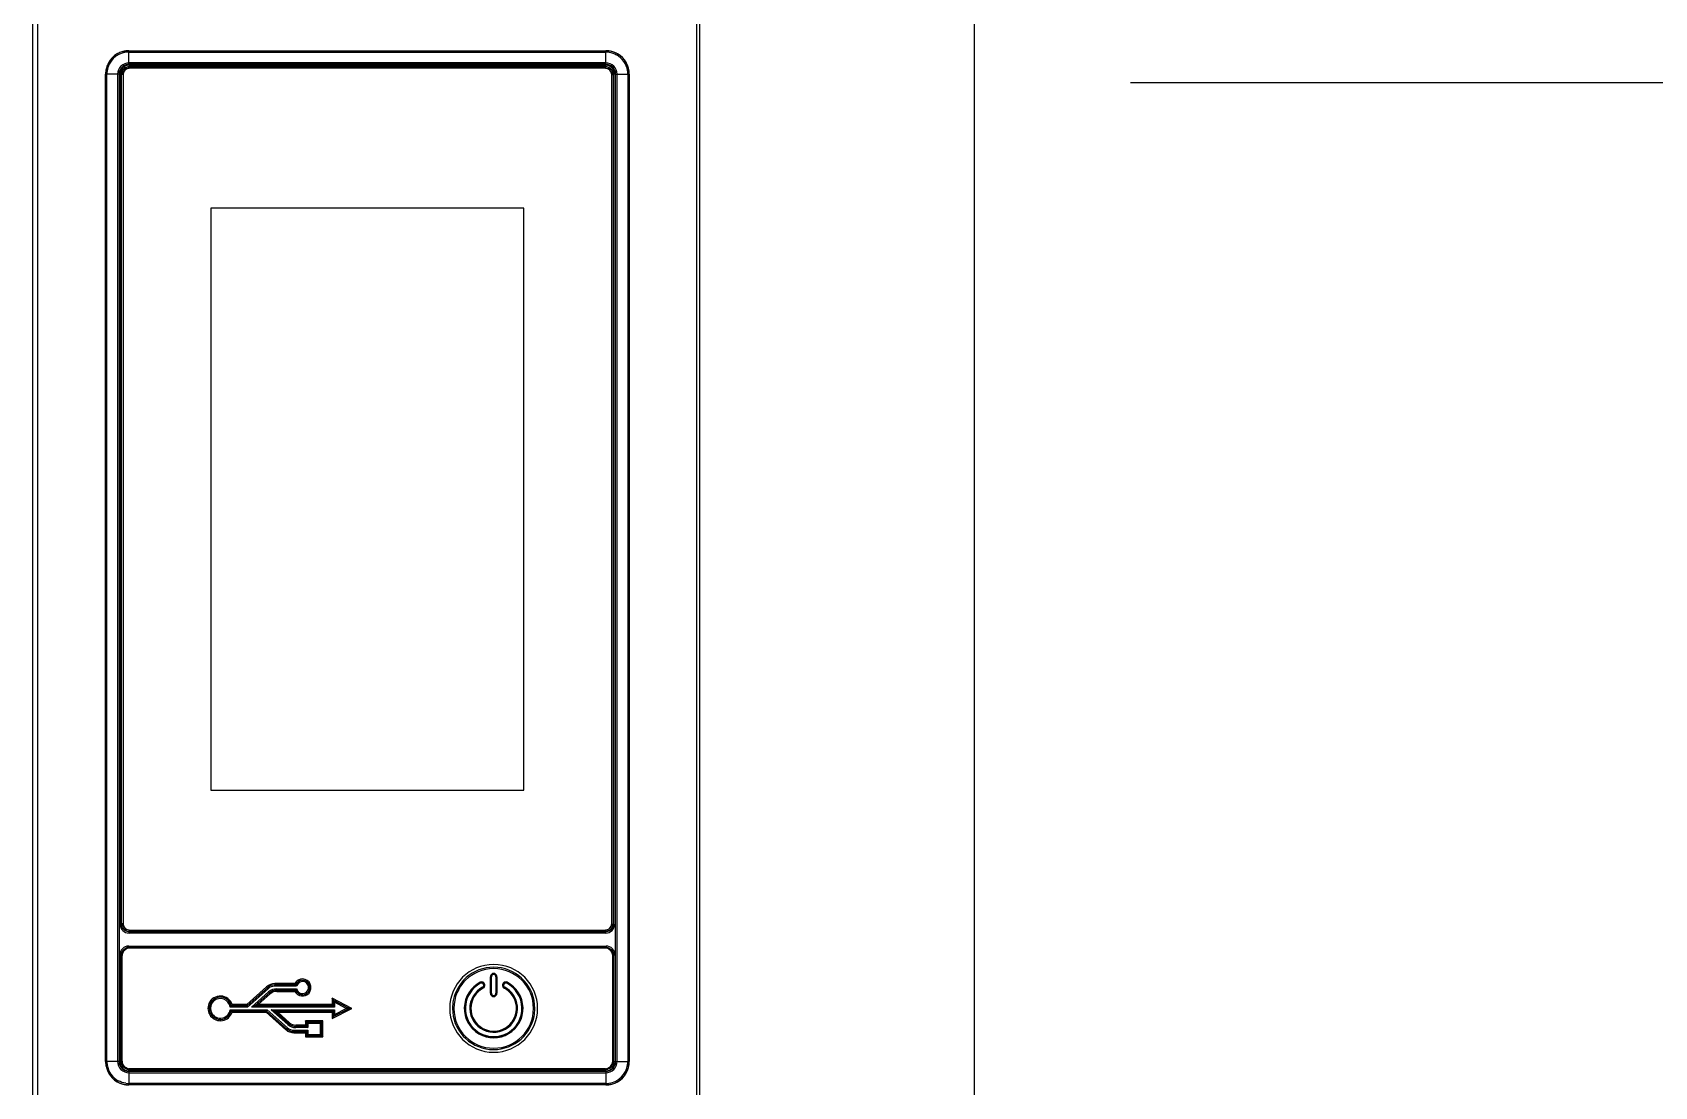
# Model space of a CAD drawing. Header units: millimetres. Extents: x -10733 to -5990, y 4258 to 7122.
# Drawn here: x -7986 to -7690.6, y 5778.5 to 5970.5 of the extents above; entities that cross this region are included whole.
import ezdxf

# ---------------------------------------------------------------- set-up
doc = ezdxf.new("R2010")
doc.units = ezdxf.units.MM
doc.header["$LTSCALE"] = 346.5
doc.layers.get('0').update_dxf_attribs({"linetype": 'CONTINUOUS'})
doc.layers.add('GEOM', color=7, linetype='CONTINUOUS')

msp = doc.modelspace()

# ---------------------------------------------------------------- linework, layer by layer
at = {"color": 7, "linetype": 'Continuous'}
for p, q in [((-7986.04, 6092.8), (-7986.04, 5617.1)), ((-7985.04, 5657.5), (-7985.04, 6088.5)), ((-7865.04, 5657.5), (-7865.04, 6034.5)), ((-7864.54, 6034.5), (-7864.54, 5655.5)), ((-7814.54, 6012.5), (-7814.54, 5733.5))]:
    msp.add_line(p, q, dxfattribs=at)
at = {"color": 9, "linetype": 'Continuous'}
for p, q in [((-7968.47, 5967.17), (-7968.47, 5967.18)), ((-7968.47, 5967.17), (-7881.62, 5967.17)), ((-7968.46, 5965.5), (-7968.46, 5966.94)), ((-7968.46, 5966.94), (-7881.63, 5966.94)), ((-7968.46, 5964.98), (-7968.46, 5965.5)), ((-7968.46, 5964.71), (-7968.46, 5964.98)), ((-7881.63, 5964.98), (-7968.46, 5964.98)), ((-7881.62, 5964.71), (-7968.46, 5964.71)), ((-7881.63, 5965.5), (-7881.63, 5966.94)), ((-7881.63, 5964.98), (-7881.63, 5965.5)), ((-7881.62, 5964.71), (-7881.63, 5964.95)), ((-7881.62, 5967.17), (-7881.61, 5967.18)), ((-7972.71, 5962.92), (-7972.72, 5962.93)), ((-7972.71, 5783.07), (-7972.71, 5962.92)), ((-7971.29, 5962.91), (-7972.49, 5962.91)), ((-7972.49, 5783.08), (-7972.49, 5962.91)), ((-7970.53, 5962.91), (-7971.29, 5962.91)), ((-7970.53, 5962.91), (-7970.53, 5783.08)), ((-7970.25, 5962.91), (-7970.5, 5962.91)), ((-7970.25, 5962.91), (-7970.25, 5783.08)), ((-7969.67, 5962.86), (-7969.8, 5962.86)), ((-7969.8, 5808.14), (-7969.8, 5962.5)), ((-7969.55, 5962.86), (-7969.67, 5962.86)), ((-7968.4, 5964.13), (-7968.4, 5964.26)), ((-7968.4, 5964.01), (-7968.4, 5964.13)), ((-7881.68, 5964.13), (-7881.68, 5964.26)), ((-7881.68, 5964.01), (-7881.68, 5964.13)), ((-7880.53, 5962.86), (-7880.41, 5962.86)), ((-7880.41, 5962.86), (-7880.28, 5962.86)), ((-7880.28, 5962.5), (-7880.28, 5808.14)), ((-7879.83, 5962.91), (-7879.56, 5962.91)), ((-7879.83, 5783.08), (-7879.83, 5962.91)), ((-7879.56, 5783.08), (-7879.56, 5962.91)), ((-7879.56, 5962.91), (-7878.79, 5962.91)), ((-7878.79, 5962.91), (-7877.6, 5962.91)), ((-7877.6, 5962.91), (-7877.6, 5783.08)), ((-7877.37, 5962.92), (-7877.36, 5962.93)), ((-7877.37, 5962.92), (-7877.37, 5783.07)), ((-7969.67, 5808.14), (-7969.8, 5808.14)), ((-7969.55, 5808.14), (-7969.67, 5808.14)), ((-7968.44, 5806.7), (-7968.4, 5806.74)), ((-7968.4, 5806.99), (-7968.4, 5806.87)), ((-7968.4, 5806.87), (-7968.4, 5806.74)), ((-7881.68, 5806.74), (-7968.4, 5806.74)), ((-7881.68, 5806.99), (-7881.68, 5806.87)), ((-7881.68, 5806.87), (-7881.68, 5806.74)), ((-7881.65, 5806.7), (-7881.68, 5806.74)), ((-7970.15, 5783.04), (-7970.15, 5802.45)), ((-7970.15, 5802.45), (-7969.9, 5802.45)), ((-7969.9, 5783.04), (-7969.9, 5802.45)), ((-7969.9, 5802.45), (-7969.81, 5802.37)), ((-7969.79, 5802.37), (-7969.81, 5802.37)), ((-7969.81, 5802.25), (-7969.81, 5802.37)), ((-7969.81, 5783.25), (-7969.81, 5802.25)), ((-7969.74, 5802.37), (-7969.79, 5802.37)), ((-7968.5, 5804.1), (-7881.59, 5804.1)), ((-7968.5, 5804.1), (-7968.5, 5803.85)), ((-7968.5, 5803.85), (-7968.41, 5803.76)), ((-7968.5, 5803.85), (-7881.59, 5803.85)), ((-7968.41, 5803.74), (-7968.41, 5803.76)), ((-7968.41, 5803.76), (-7968.24, 5803.76)), ((-7968.41, 5803.73), (-7968.41, 5803.74)), ((-7968.24, 5803.76), (-7881.84, 5803.76)), ((-7881.84, 5803.76), (-7881.67, 5803.76)), ((-7881.59, 5803.85), (-7881.67, 5803.76)), ((-7881.67, 5803.74), (-7881.67, 5803.76)), ((-7881.67, 5803.73), (-7881.67, 5803.74)), ((-7881.59, 5804.1), (-7881.59, 5803.85)), ((-7880.34, 5802.37), (-7880.29, 5802.37)), ((-7880.29, 5802.37), (-7880.27, 5802.37)), ((-7880.19, 5802.45), (-7880.27, 5802.37)), ((-7880.27, 5802.37), (-7880.27, 5802.25)), ((-7880.27, 5802.25), (-7880.27, 5783.25)), ((-7879.94, 5802.45), (-7880.19, 5802.45)), ((-7880.19, 5802.45), (-7880.19, 5783.04)), ((-7879.94, 5802.45), (-7879.94, 5783.04)), ((-7972.71, 5783.07), (-7972.72, 5783.06)), ((-7971.29, 5783.08), (-7972.49, 5783.08)), ((-7970.53, 5783.08), (-7971.29, 5783.08)), ((-7970.25, 5783.08), (-7970.53, 5783.08)), ((-7970.15, 5783.04), (-7969.9, 5783.04)), ((-7969.9, 5783.04), (-7969.81, 5783.13)), ((-7969.81, 5783.13), (-7969.81, 5783.25)), ((-7969.79, 5783.13), (-7969.81, 5783.13)), ((-7969.74, 5783.13), (-7969.79, 5783.13)), ((-7968.5, 5781.64), (-7968.41, 5781.73)), ((-7968.5, 5781.39), (-7968.5, 5781.64)), ((-7881.59, 5781.64), (-7968.5, 5781.64)), ((-7968.41, 5781.77), (-7968.41, 5781.75)), ((-7968.41, 5781.75), (-7968.41, 5781.73)), ((-7968.24, 5781.73), (-7968.41, 5781.73)), ((-7881.84, 5781.73), (-7968.24, 5781.73)), ((-7881.67, 5781.73), (-7881.84, 5781.73)), ((-7881.67, 5781.77), (-7881.67, 5781.75)), ((-7881.67, 5781.75), (-7881.67, 5781.73)), ((-7881.59, 5781.64), (-7881.67, 5781.73)), ((-7881.59, 5781.39), (-7881.59, 5781.64)), ((-7880.34, 5783.13), (-7880.29, 5783.13)), ((-7880.29, 5783.13), (-7880.27, 5783.13)), ((-7880.27, 5783.25), (-7880.27, 5783.13)), ((-7880.19, 5783.04), (-7880.27, 5783.13)), ((-7879.94, 5783.04), (-7880.19, 5783.04)), ((-7879.83, 5783.08), (-7879.59, 5783.08)), ((-7879.56, 5783.08), (-7878.79, 5783.08)), ((-7878.79, 5783.08), (-7877.6, 5783.08)), ((-7877.37, 5783.07), (-7877.36, 5783.06)), ((-7881.59, 5781.39), (-7968.5, 5781.39)), ((-7881.62, 5778.83), (-7968.47, 5778.83)), ((-7968.47, 5778.83), (-7968.47, 5778.82)), ((-7968.46, 5781.29), (-7881.62, 5781.29)), ((-7968.46, 5781.29), (-7968.46, 5781.04)), ((-7968.46, 5781.01), (-7968.46, 5780.5)), ((-7968.46, 5781.01), (-7881.63, 5781.01)), ((-7968.46, 5780.5), (-7968.46, 5779.05)), ((-7881.63, 5779.05), (-7968.46, 5779.05)), ((-7881.62, 5781.29), (-7881.63, 5781.01)), ((-7881.63, 5781.01), (-7881.63, 5780.5)), ((-7881.63, 5780.5), (-7881.63, 5779.05)), ((-7881.62, 5778.83), (-7881.61, 5778.82))]:
    msp.add_line(p, q, dxfattribs=at)
at = {"color": 2, "linetype": 'Continuous'}
msp.add_line((-7786.04, 5961.4), (-7586.04, 5961.4), dxfattribs=at)
at = {"color": 9, "linetype": 'Continuous'}
for points in [[(-7881.62, 5964.71), (-7881.63, 5964.8), (-7881.63, 5964.9), (-7881.63, 5964.98)], [(-7970.25, 5962.91), (-7970.35, 5962.91), (-7970.44, 5962.91), (-7970.53, 5962.91)], [(-7879.83, 5783.08), (-7879.73, 5783.08), (-7879.64, 5783.08), (-7879.56, 5783.08)], [(-7968.46, 5781.29), (-7968.46, 5781.19), (-7968.46, 5781.1), (-7968.46, 5781.01)]]:
    msp.add_lwpolyline(points, dxfattribs=at)
for centre, radius, start, end in [((-7968.45, 5962.92), 4.26, 153.0369, 162.8276), ((-7968.45, 5962.91), 4.03, 98.9758, 171.4052), ((-7968.46, 5962.92), 4.26, 144.2295, 153.0203), ((-7968.46, 5962.92), 4.25, 137.9545, 144.2272), ((-7968.46, 5962.91), 4.26, 131.0569, 137.9454), ((-7968.46, 5962.92), 4.25, 124.2566, 131.0508), ((-7968.46, 5962.91), 4.26, 118.4228, 124.2541), ((-7968.46, 5962.91), 4.26, 107.3361, 118.4073), ((-7968.46, 5962.91), 4.25, 102.0486, 107.3202), ((-7968.46, 5962.91), 4.26, 92.4816, 102.0374), ((-7968.45, 5962.91), 4.03, 90.0459, 98.9808), ((-7968.46, 5962.93), 4.24, 90.0409, 92.4762), ((-7881.63, 5962.91), 4.03, 81.3986, 89.9555), ((-7881.62, 5962.93), 4.24, 87.6693, 89.9597), ((-7881.62, 5962.91), 4.26, 78.0579, 87.663), ((-7881.62, 5962.92), 4.25, 72.8415, 78.0475), ((-7881.62, 5962.91), 4.26, 63.0369, 72.8276), ((-7881.62, 5962.91), 4.26, 54.2295, 63.0203), ((-7881.63, 5962.91), 4.03, 8.9758, 61.0408), ((-7881.62, 5962.92), 4.25, 47.9545, 54.2272), ((-7881.63, 5962.91), 4.26, 41.0569, 47.9454), ((-7881.62, 5962.92), 4.25, 34.2566, 41.0508), ((-7881.62, 5962.92), 4.26, 28.4228, 34.2541), ((-7881.63, 5962.92), 4.26, 17.3361, 28.4073), ((-7968.45, 5962.92), 4.26, 168.0579, 177.663), ((-7968.47, 5962.92), 4.24, 177.6693, 179.9597), ((-7968.46, 5962.92), 4.25, 162.8415, 168.0475), ((-7968.46, 5962.91), 4.03, 171.3986, 179.9555), ((-7968.39, 5962.85), 1.41, 162.4712, 179.924), ((-7881.68, 5962.85), 1.41, 72.4712, 89.924), ((-7881.63, 5962.91), 4.03, 0.0459, 8.9808), ((-7881.62, 5962.92), 4.25, 12.0486, 17.3202), ((-7881.63, 5962.92), 4.26, 2.4816, 12.0374), ((-7881.61, 5962.92), 4.24, 0.0409, 2.4762), ((-7881.69, 5808.14), 1.41, 342.4712, 359.924), ((-7968.4, 5808.15), 1.41, 252.4712, 269.924), ((-7968.5, 5802.45), 1.65, 89.9858, 180.0142), ((-7968.49, 5802.45), 1.41, 165.3672, 179.9758), ((-7968.41, 5802.35), 1.41, 90.0882, 108.9329), ((-7968.5, 5802.45), 1.41, 90.0108, 103.7349), ((-7881.68, 5802.36), 1.41, 73.6062, 89.9341), ((-7881.58, 5802.45), 1.65, 359.9858, 90.0142), ((-7881.59, 5802.44), 1.41, 75.3672, 89.9758), ((-7881.68, 5802.36), 1.41, 0.0882, 18.9329), ((-7881.59, 5802.45), 1.41, 0.0108, 13.7349), ((-7902.04, 5792.75), 8, 0, 180), ((-7902.04, 5792.75), 7.25, 0, 180), ((-7902.04, 5792.75), 8, 180, 0), ((-7902.04, 5792.75), 7.25, 180, 0), ((-7968.47, 5783.08), 4.24, 180.0409, 182.4762), ((-7968.45, 5783.08), 4.26, 182.4816, 192.0374), ((-7968.46, 5783.08), 4.25, 192.0486, 197.3202), ((-7968.45, 5783.08), 4.26, 197.3361, 208.4073), ((-7968.46, 5783.09), 4.03, 180.0459, 188.9808), ((-7968.45, 5783.09), 4.03, 188.9758, 241.0408), ((-7968.5, 5783.04), 1.65, 179.9858, 270.0142), ((-7968.49, 5783.04), 1.41, 180.0108, 193.7349), ((-7968.4, 5783.13), 1.41, 180.0882, 198.9329), ((-7968.5, 5783.05), 1.41, 255.3672, 269.9758), ((-7968.41, 5783.14), 1.41, 253.6062, 269.9341), ((-7881.68, 5783.14), 1.41, 270.0882, 288.9329), ((-7881.58, 5783.04), 1.65, 269.9858, 0.0142), ((-7881.59, 5783.05), 1.41, 270.0108, 283.7349), ((-7881.63, 5783.09), 4.03, 278.9758, 351.4052), ((-7881.59, 5783.04), 1.41, 345.3672, 359.9758), ((-7881.63, 5783.08), 4.26, 333.0369, 342.8276), ((-7881.63, 5783.09), 4.03, 351.3986, 359.9555), ((-7881.62, 5783.08), 4.25, 342.8415, 348.0475), ((-7881.63, 5783.08), 4.26, 348.0579, 357.663), ((-7881.61, 5783.08), 4.24, 357.6693, 359.9597), ((-7968.46, 5783.08), 4.26, 208.4228, 214.2541), ((-7968.46, 5783.08), 4.25, 214.2566, 221.0508), ((-7968.46, 5783.08), 4.26, 221.0569, 227.9454), ((-7968.46, 5783.08), 4.25, 227.9545, 234.2272), ((-7968.46, 5783.08), 4.26, 234.2295, 243.0203), ((-7968.46, 5783.08), 4.26, 243.0369, 252.8276), ((-7968.46, 5783.08), 4.25, 252.8415, 258.0475), ((-7968.46, 5783.08), 4.26, 258.0579, 267.663), ((-7968.45, 5783.08), 4.03, 261.3986, 269.9555), ((-7968.46, 5783.07), 4.24, 267.6693, 269.9597), ((-7881.63, 5783.08), 4.03, 270.0459, 278.9808), ((-7881.62, 5783.07), 4.24, 270.0409, 272.4762), ((-7881.62, 5783.08), 4.26, 272.4816, 282.0374), ((-7881.62, 5783.08), 4.25, 282.0486, 287.3202), ((-7881.62, 5783.08), 4.26, 287.3361, 298.4073), ((-7881.62, 5783.08), 4.26, 298.4228, 304.2541), ((-7881.62, 5783.08), 4.25, 304.2566, 311.0508), ((-7881.63, 5783.08), 4.26, 311.0569, 317.9454), ((-7881.62, 5783.08), 4.25, 317.9545, 324.2272), ((-7881.62, 5783.08), 4.26, 324.2295, 333.0203)]:
    msp.add_arc(centre, radius, start, end, dxfattribs=at)
at = {"color": 7, "linetype": 'Continuous'}
for start, end in [(0, 168.75), (0, 168.75), (168.75, 180), (168.75, 180), (180, 348.75), (348.75, 0), (348.75, 0)]:
    msp.add_arc((-7902.04, 5792.75), 7.5, start, end, dxfattribs=at)
for centre, major_axis, start_param, end_param in [((-7968.47, 5962.92), (-3.01, 3.01), -0.523121, 0.52312), ((-7968.47, 5962.92), (-3.01, 3.01), -0.784789, -0.523121), ((-7881.61, 5962.92), (3.01, 3.01), 0.52312, 0.784789), ((-7881.61, 5962.92), (3.01, 3.01), 5.760065, 6.806306), ((-7968.47, 5962.92), (-3.01, 3.01), 0.52312, 0.784789), ((-7881.61, 5962.92), (3.01, 3.01), 5.498396, 5.760065), ((-7968.47, 5783.07), (3.01, 3.01), 2.356803, 2.618472), ((-7968.47, 5783.07), (3.01, 3.01), 2.618472, 3.664713), ((-7881.61, 5783.07), (-3.01, 3.01), 2.618472, 3.664713), ((-7881.61, 5783.07), (-3.01, 3.01), 3.664713, 3.926382), ((-7968.47, 5783.07), (3.01, 3.01), 3.664713, 3.926382), ((-7881.61, 5783.07), (-3.01, 3.01), 2.356803, 2.618472)]:
    msp.add_ellipse(centre, major_axis=major_axis, ratio=0.998783, start_param=start_param, end_param=end_param, dxfattribs=at)
at = {"color": 9, "linetype": 'Continuous'}
for points, knots in [([(-7968.46, 5964.98), (-7968.98, 5964.98), (-7970.08, 5964.54), (-7970.53, 5963.44), (-7970.53, 5962.91)], [0, 0, 0, 0, 0.500075, 1, 1, 1, 1]), ([(-7968.46, 5964.71), (-7968.92, 5964.71), (-7969.87, 5964.33), (-7970.26, 5963.37), (-7970.25, 5962.91)], [0, 0, 0, 0, 0.500075, 1, 1, 1, 1]), ([(-7968.47, 5967.17), (-7968.46, 5967.16), (-7968.47, 5967.08), (-7968.46, 5967.01), (-7968.46, 5966.94)], [0, 0, 0, 0, 0.081765, 1, 1, 1, 1]), ([(-7881.62, 5967.17), (-7881.63, 5967.15), (-7881.61, 5967.07), (-7881.63, 5967), (-7881.63, 5966.94)], [0, 0, 0, 0, 0.284532, 1, 1, 1, 1]), ([(-7879.56, 5962.91), (-7879.56, 5963.44), (-7880, 5964.54), (-7881.1, 5964.98), (-7881.63, 5964.98)], [0, 0, 0, 0, 0.500075, 1, 1, 1, 1]), ([(-7879.83, 5962.91), (-7879.83, 5963.37), (-7880.21, 5964.33), (-7881.17, 5964.71), (-7881.62, 5964.71)], [0, 0, 0, 0, 0.500075, 1, 1, 1, 1]), ([(-7972.71, 5962.92), (-7972.7, 5962.91), (-7972.61, 5962.92), (-7972.54, 5962.91), (-7972.49, 5962.91)], [0, 0, 0, 0, 0.284532, 1, 1, 1, 1]), ([(-7877.37, 5962.92), (-7877.37, 5962.92), (-7877.45, 5962.92), (-7877.53, 5962.91), (-7877.6, 5962.91)], [0, 0, 0, 0, 0.081765, 1, 1, 1, 1]), ([(-7972.71, 5783.07), (-7972.71, 5783.08), (-7972.63, 5783.07), (-7972.56, 5783.08), (-7972.49, 5783.08)], [0, 0, 0, 0, 0.081765, 1, 1, 1, 1]), ([(-7970.53, 5783.08), (-7970.53, 5782.55), (-7970.08, 5781.46), (-7968.98, 5781.01), (-7968.46, 5781.01)], [0, 0, 0, 0, 0.500075, 1, 1, 1, 1]), ([(-7970.25, 5783.08), (-7970.26, 5782.62), (-7969.87, 5781.67), (-7968.92, 5781.28), (-7968.46, 5781.29)], [0, 0, 0, 0, 0.500075, 1, 1, 1, 1]), ([(-7881.63, 5781.01), (-7881.1, 5781.01), (-7880, 5781.46), (-7879.56, 5782.55), (-7879.56, 5783.08)], [0, 0, 0, 0, 0.500075, 1, 1, 1, 1]), ([(-7881.62, 5781.29), (-7881.17, 5781.28), (-7880.21, 5781.67), (-7879.83, 5782.62), (-7879.83, 5783.08)], [0, 0, 0, 0, 0.500075, 1, 1, 1, 1]), ([(-7877.37, 5783.07), (-7877.39, 5783.09), (-7877.47, 5783.07), (-7877.54, 5783.08), (-7877.6, 5783.08)], [0, 0, 0, 0, 0.284532, 1, 1, 1, 1]), ([(-7968.47, 5778.83), (-7968.45, 5778.84), (-7968.47, 5778.93), (-7968.46, 5779), (-7968.46, 5779.05)], [0, 0, 0, 0, 0.284532, 1, 1, 1, 1]), ([(-7881.62, 5778.83), (-7881.62, 5778.83), (-7881.62, 5778.91), (-7881.62, 5778.98), (-7881.63, 5779.05)], [0, 0, 0, 0, 0.081765, 1, 1, 1, 1])]:
    msp.add_open_spline(points, degree=3, knots=knots, dxfattribs=at)
for points in [[(-7881.03, 5966.9), (-7880.56, 5966.83), (-7880.09, 5966.67), (-7879.68, 5966.44)], [(-7969.73, 5963.28), (-7969.63, 5963.6), (-7969.4, 5963.89), (-7969.11, 5964.06)], [(-7969.55, 5962.86), (-7969.55, 5963.08), (-7969.48, 5963.3), (-7969.36, 5963.49)], [(-7969.36, 5963.49), (-7969.27, 5963.63), (-7969.13, 5963.76), (-7968.98, 5963.85)], [(-7969.11, 5964.06), (-7968.9, 5964.19), (-7968.65, 5964.26), (-7968.4, 5964.26)], [(-7968.98, 5963.85), (-7968.81, 5963.95), (-7968.6, 5964.01), (-7968.4, 5964.01)], [(-7881.68, 5964.01), (-7881.46, 5964.01), (-7881.24, 5963.94), (-7881.05, 5963.82)], [(-7881.26, 5964.19), (-7880.94, 5964.09), (-7880.65, 5963.85), (-7880.48, 5963.57)], [(-7881.05, 5963.82), (-7880.91, 5963.72), (-7880.78, 5963.59), (-7880.69, 5963.44)], [(-7880.69, 5963.44), (-7880.59, 5963.27), (-7880.53, 5963.06), (-7880.53, 5962.86)], [(-7880.48, 5963.57), (-7880.35, 5963.36), (-7880.28, 5963.1), (-7880.28, 5962.86)], [(-7969.61, 5807.43), (-7969.73, 5807.64), (-7969.8, 5807.89), (-7969.8, 5808.14)], [(-7969.39, 5807.55), (-7969.49, 5807.73), (-7969.55, 5807.94), (-7969.55, 5808.14)], [(-7880.53, 5808.14), (-7880.53, 5807.92), (-7880.6, 5807.69), (-7880.72, 5807.51)], [(-7968.82, 5806.8), (-7969.14, 5806.91), (-7969.44, 5807.14), (-7969.61, 5807.43)], [(-7969.03, 5807.18), (-7969.18, 5807.27), (-7969.3, 5807.4), (-7969.39, 5807.55)], [(-7968.4, 5806.99), (-7968.62, 5806.99), (-7968.85, 5807.06), (-7969.03, 5807.18)], [(-7881.1, 5807.15), (-7881.27, 5807.05), (-7881.48, 5806.99), (-7881.68, 5806.99)], [(-7880.97, 5806.93), (-7881.18, 5806.81), (-7881.44, 5806.74), (-7881.68, 5806.74)], [(-7880.72, 5807.51), (-7880.82, 5807.36), (-7880.95, 5807.24), (-7881.1, 5807.15)], [(-7880.35, 5807.72), (-7880.45, 5807.4), (-7880.68, 5807.1), (-7880.97, 5806.93)], [(-7969.85, 5802.81), (-7969.73, 5803.27), (-7969.29, 5803.7), (-7968.83, 5803.81)], [(-7969.81, 5802.37), (-7969.81, 5802.57), (-7969.76, 5802.78), (-7969.67, 5802.96)], [(-7969.67, 5802.96), (-7969.52, 5803.29), (-7969.21, 5803.57), (-7968.86, 5803.69)], [(-7881.28, 5803.71), (-7880.87, 5803.59), (-7880.49, 5803.22), (-7880.35, 5802.82)], [(-7881.23, 5803.81), (-7880.77, 5803.69), (-7880.34, 5803.25), (-7880.23, 5802.79)], [(-7968.85, 5781.69), (-7969.31, 5781.81), (-7969.74, 5782.24), (-7969.86, 5782.71)], [(-7968.8, 5781.79), (-7969.21, 5781.91), (-7969.59, 5782.27), (-7969.73, 5782.67)], [(-7880.23, 5782.69), (-7880.35, 5782.22), (-7880.79, 5781.8), (-7881.25, 5781.68)], [(-7880.41, 5782.53), (-7880.56, 5782.21), (-7880.87, 5781.93), (-7881.22, 5781.81)], [(-7880.27, 5783.13), (-7880.27, 5782.93), (-7880.32, 5782.72), (-7880.41, 5782.53)], [(-7969.06, 5779.1), (-7969.53, 5779.17), (-7969.99, 5779.33), (-7970.41, 5779.56)]]:
    msp.add_open_spline(points, degree=3, dxfattribs=at)
at = {"layer": 'GEOM', "color": 9, "linetype": 'Continuous'}
for p, q in [((-7970.08, 5808.1), (-7970.08, 5962.89)), ((-7970.08, 5962.89), (-7969.84, 5962.89)), ((-7969.84, 5808.1), (-7969.84, 5962.89)), ((-7968.44, 5964.54), (-7881.65, 5964.54)), ((-7968.44, 5964.54), (-7968.44, 5964.29)), ((-7968.44, 5964.29), (-7881.65, 5964.29)), ((-7881.65, 5964.54), (-7881.65, 5964.29)), ((-7880.25, 5962.89), (-7880.25, 5808.1)), ((-7880, 5962.89), (-7880.25, 5962.89)), ((-7880, 5962.89), (-7880, 5808.1)), ((-7970.08, 5808.1), (-7969.84, 5808.1)), ((-7881.65, 5806.7), (-7968.44, 5806.7)), ((-7968.44, 5806.45), (-7968.44, 5806.7)), ((-7881.65, 5806.45), (-7968.44, 5806.45)), ((-7881.65, 5806.45), (-7881.65, 5806.7)), ((-7943.41, 5796.67), (-7947.02, 5793.44)), ((-7943.25, 5796.5), (-7946.93, 5793.21)), ((-7943.1, 5796.33), (-7946.85, 5792.98)), ((-7943.41, 5796.67), (-7943.25, 5796.5)), ((-7943.1, 5796.33), (-7943.25, 5796.5)), ((-7941.91, 5797.25), (-7941.91, 5797.02)), ((-7938.23, 5797.25), (-7941.91, 5797.25)), ((-7941.91, 5796.79), (-7941.91, 5797.02)), ((-7938.08, 5797.02), (-7941.91, 5797.02)), ((-7937.92, 5796.79), (-7941.91, 5796.79)), ((-7941.56, 5796.31), (-7941.56, 5796.08)), ((-7941.56, 5796.31), (-7937.92, 5796.31)), ((-7904.51, 5797.49), (-7904.47, 5797.4)), ((-7904.42, 5797.32), (-7904.47, 5797.4)), ((-7904.05, 5796.61), (-7904, 5796.52)), ((-7903.96, 5796.43), (-7904, 5796.52)), ((-7902.64, 5795.5), (-7902.64, 5798.5)), ((-7902.64, 5798.5), (-7902.54, 5798.5)), ((-7902.44, 5798.5), (-7902.54, 5798.5)), ((-7902.44, 5795.5), (-7902.44, 5798.5)), ((-7901.64, 5798.5), (-7901.54, 5798.5)), ((-7901.64, 5798.5), (-7901.64, 5795.5)), ((-7901.44, 5798.5), (-7901.54, 5798.5)), ((-7901.44, 5798.5), (-7901.44, 5795.5)), ((-7900.12, 5796.43), (-7900.08, 5796.52)), ((-7900.03, 5796.61), (-7900.08, 5796.52)), ((-7899.66, 5797.32), (-7899.62, 5797.4)), ((-7899.57, 5797.49), (-7899.62, 5797.4)), ((-7947.02, 5793.44), (-7949.68, 5793.44)), ((-7946.12, 5792.98), (-7943.03, 5795.74)), ((-7945.52, 5793.21), (-7942.88, 5795.57)), ((-7944.92, 5793.44), (-7942.73, 5795.4)), ((-7931.47, 5793.44), (-7944.92, 5793.44)), ((-7943.03, 5795.74), (-7942.88, 5795.57)), ((-7942.73, 5795.4), (-7942.88, 5795.57)), ((-7941.56, 5795.85), (-7941.56, 5796.08)), ((-7941.56, 5796.08), (-7938.08, 5796.08)), ((-7941.56, 5795.85), (-7938.23, 5795.85)), ((-7927.88, 5792.75), (-7931.47, 5794.6)), ((-7931.47, 5794.6), (-7931.47, 5793.44)), ((-7931.25, 5794.23), (-7931.25, 5793.21)), ((-7928.38, 5792.75), (-7931.25, 5794.23)), ((-7931.02, 5793.85), (-7931.02, 5792.98)), ((-7928.88, 5792.75), (-7931.02, 5793.85)), ((-7902.64, 5795.5), (-7902.54, 5795.5)), ((-7902.44, 5795.5), (-7902.54, 5795.5)), ((-7901.64, 5795.5), (-7901.54, 5795.5)), ((-7901.44, 5795.5), (-7901.54, 5795.5)), ((-7946.85, 5792.98), (-7950.05, 5792.98)), ((-7950.05, 5792.5), (-7943.3, 5792.5)), ((-7946.93, 5793.21), (-7949.86, 5793.21)), ((-7949.86, 5792.27), (-7943.39, 5792.27)), ((-7949.69, 5792.04), (-7943.47, 5792.04)), ((-7931.02, 5792.98), (-7946.12, 5792.98)), ((-7931.25, 5793.21), (-7945.52, 5793.21)), ((-7943.47, 5792.04), (-7939.91, 5788.87)), ((-7943.39, 5792.27), (-7939.76, 5789.04)), ((-7943.3, 5792.5), (-7939.61, 5789.21)), ((-7942.57, 5792.5), (-7931.02, 5792.5)), ((-7939.54, 5789.8), (-7942.57, 5792.5)), ((-7939.39, 5789.97), (-7941.97, 5792.27)), ((-7941.97, 5792.27), (-7931.25, 5792.27)), ((-7939.24, 5790.14), (-7941.37, 5792.04)), ((-7941.37, 5792.04), (-7931.47, 5792.04)), ((-7933.13, 5790.45), (-7936.33, 5790.45)), ((-7936.33, 5790.45), (-7936.33, 5789.7)), ((-7933.13, 5787.55), (-7933.13, 5790.45)), ((-7931.47, 5790.88), (-7927.88, 5792.75)), ((-7931.47, 5792.04), (-7931.47, 5790.88)), ((-7931.25, 5791.26), (-7928.38, 5792.75)), ((-7931.25, 5792.27), (-7931.25, 5791.26)), ((-7931.02, 5791.63), (-7928.88, 5792.75)), ((-7931.02, 5792.5), (-7931.02, 5791.63)), ((-7939.91, 5788.87), (-7939.76, 5789.04)), ((-7939.61, 5789.21), (-7939.76, 5789.04)), ((-7939.54, 5789.8), (-7939.39, 5789.97)), ((-7939.24, 5790.14), (-7939.39, 5789.97)), ((-7938.41, 5788.76), (-7938.41, 5788.53)), ((-7938.41, 5788.76), (-7935.88, 5788.76)), ((-7938.41, 5788.53), (-7936.1, 5788.53)), ((-7938.41, 5788.3), (-7938.41, 5788.53)), ((-7938.41, 5788.3), (-7936.33, 5788.3)), ((-7936.33, 5789.7), (-7938.07, 5789.7)), ((-7938.07, 5789.7), (-7938.07, 5789.47)), ((-7938.07, 5789.24), (-7938.07, 5789.47)), ((-7936.1, 5789.47), (-7938.07, 5789.47)), ((-7935.88, 5789.24), (-7938.07, 5789.24)), ((-7936.33, 5788.3), (-7936.33, 5787.55)), ((-7936.33, 5787.55), (-7933.13, 5787.55)), ((-7933.36, 5790.22), (-7936.1, 5790.22)), ((-7936.1, 5790.22), (-7936.1, 5789.47)), ((-7936.1, 5788.53), (-7936.1, 5787.78)), ((-7936.1, 5787.78), (-7933.36, 5787.78)), ((-7935.88, 5789.99), (-7935.88, 5789.24)), ((-7933.59, 5789.99), (-7935.88, 5789.99)), ((-7935.88, 5788.76), (-7935.88, 5788.01)), ((-7935.88, 5788.01), (-7933.59, 5788.01)), ((-7933.59, 5788.01), (-7933.59, 5789.99)), ((-7933.36, 5787.78), (-7933.36, 5790.22))]:
    msp.add_line(p, q, dxfattribs=at)
at = {"layer": 'GEOM', "color": 7, "linetype": 'Continuous'}
for p, q in [((-7969.54, 5962.8), (-7969.54, 5808.2)), ((-7881.74, 5964), (-7968.34, 5964)), ((-7880.54, 5808.2), (-7880.54, 5962.8)), ((-7896.54, 5938.5), (-7953.54, 5938.5)), ((-7953.54, 5938.5), (-7953.54, 5832.5)), ((-7896.54, 5832.5), (-7896.54, 5938.5)), ((-7953.54, 5832.5), (-7896.54, 5832.5)), ((-7968.34, 5807), (-7881.74, 5807)), ((-7969.74, 5802.25), (-7969.74, 5783.25)), ((-7881.84, 5803.75), (-7968.24, 5803.75)), ((-7880.34, 5783.25), (-7880.34, 5802.25)), ((-7902.54, 5797.72), (-7902.54, 5798.5)), ((-7902.54, 5795.5), (-7902.54, 5797.72)), ((-7901.54, 5798.5), (-7901.54, 5797.72)), ((-7901.54, 5797.72), (-7901.54, 5795.5)), ((-7946.93, 5793.21), (-7947.02, 5793.44)), ((-7945.52, 5793.21), (-7944.92, 5793.44)), ((-7931.25, 5794.23), (-7931.47, 5794.6)), ((-7931.25, 5793.21), (-7931.47, 5793.44)), ((-7931.25, 5794.23), (-7931.02, 5793.85)), ((-7946.93, 5793.21), (-7946.85, 5792.98)), ((-7945.52, 5793.21), (-7946.12, 5792.98)), ((-7943.39, 5792.27), (-7943.47, 5792.04)), ((-7943.39, 5792.27), (-7943.3, 5792.5)), ((-7941.97, 5792.27), (-7942.57, 5792.5)), ((-7941.97, 5792.27), (-7941.37, 5792.04)), ((-7936.1, 5790.22), (-7936.33, 5790.45)), ((-7933.36, 5790.22), (-7933.13, 5790.45)), ((-7931.25, 5792.27), (-7931.47, 5792.04)), ((-7931.25, 5791.26), (-7931.47, 5790.88)), ((-7931.25, 5793.21), (-7931.02, 5792.98)), ((-7931.25, 5792.27), (-7931.02, 5792.5)), ((-7931.25, 5791.26), (-7931.02, 5791.63)), ((-7928.38, 5792.75), (-7928.88, 5792.75)), ((-7928.38, 5792.75), (-7927.88, 5792.75)), ((-7936.1, 5789.47), (-7936.33, 5789.7)), ((-7936.1, 5788.53), (-7936.33, 5788.3)), ((-7936.1, 5787.78), (-7936.33, 5787.55)), ((-7936.1, 5790.22), (-7935.88, 5789.99)), ((-7936.1, 5789.47), (-7935.88, 5789.24)), ((-7936.1, 5788.53), (-7935.88, 5788.76)), ((-7936.1, 5787.78), (-7935.88, 5788.01)), ((-7933.36, 5790.22), (-7933.59, 5789.99)), ((-7933.36, 5787.78), (-7933.59, 5788.01)), ((-7933.36, 5787.78), (-7933.13, 5787.55)), ((-7968.24, 5781.75), (-7881.84, 5781.75))]:
    msp.add_line(p, q, dxfattribs=at)
for points in [[(-7946.93, 5793.21), (-7946.95, 5793.27), (-7946.98, 5793.35), (-7947.02, 5793.44)], [(-7945.52, 5793.21), (-7945.47, 5793.23), (-7945.41, 5793.25), (-7945.35, 5793.28), (-7945.28, 5793.31), (-7945.2, 5793.33), (-7945.11, 5793.37), (-7945.02, 5793.4), (-7944.92, 5793.44)], [(-7931.25, 5794.23), (-7931.27, 5794.27), (-7931.3, 5794.32), (-7931.34, 5794.38), (-7931.38, 5794.45), (-7931.43, 5794.52), (-7931.47, 5794.6)], [(-7931.25, 5793.21), (-7931.28, 5793.25), (-7931.34, 5793.3), (-7931.4, 5793.37), (-7931.47, 5793.44)], [(-7931.25, 5794.23), (-7931.21, 5794.18), (-7931.18, 5794.11), (-7931.13, 5794.03), (-7931.07, 5793.94), (-7931.02, 5793.85)], [(-7946.93, 5793.21), (-7946.91, 5793.16), (-7946.88, 5793.08), (-7946.85, 5792.98)], [(-7945.52, 5793.21), (-7945.57, 5793.19), (-7945.63, 5793.17), (-7945.69, 5793.15), (-7945.77, 5793.12), (-7945.85, 5793.09), (-7945.94, 5793.05), (-7946.03, 5793.02), (-7946.12, 5792.98)], [(-7943.39, 5792.27), (-7943.41, 5792.22), (-7943.44, 5792.14), (-7943.47, 5792.04)], [(-7943.39, 5792.27), (-7943.37, 5792.32), (-7943.33, 5792.4), (-7943.3, 5792.5)], [(-7941.97, 5792.27), (-7942.02, 5792.29), (-7942.08, 5792.31), (-7942.14, 5792.34), (-7942.22, 5792.37), (-7942.3, 5792.4), (-7942.39, 5792.43), (-7942.49, 5792.47), (-7942.57, 5792.5)], [(-7941.97, 5792.27), (-7941.92, 5792.25), (-7941.86, 5792.23), (-7941.8, 5792.21), (-7941.73, 5792.18), (-7941.65, 5792.15), (-7941.56, 5792.12), (-7941.47, 5792.08), (-7941.37, 5792.04)], [(-7936.1, 5790.22), (-7936.14, 5790.26), (-7936.2, 5790.31), (-7936.26, 5790.37), (-7936.33, 5790.45)], [(-7933.36, 5790.22), (-7933.33, 5790.26), (-7933.27, 5790.31), (-7933.21, 5790.37), (-7933.13, 5790.45)], [(-7931.25, 5792.27), (-7931.28, 5792.23), (-7931.34, 5792.18), (-7931.4, 5792.12), (-7931.47, 5792.04)], [(-7931.25, 5791.26), (-7931.27, 5791.22), (-7931.3, 5791.16), (-7931.34, 5791.1), (-7931.38, 5791.04), (-7931.43, 5790.96), (-7931.47, 5790.88)], [(-7931.25, 5793.21), (-7931.19, 5793.16), (-7931.11, 5793.08), (-7931.02, 5792.98)], [(-7931.25, 5792.27), (-7931.19, 5792.32), (-7931.11, 5792.4), (-7931.02, 5792.5)], [(-7931.25, 5791.26), (-7931.21, 5791.31), (-7931.18, 5791.37), (-7931.13, 5791.45), (-7931.07, 5791.54), (-7931.02, 5791.63)], [(-7928.38, 5792.75), (-7928.43, 5792.75), (-7928.5, 5792.75), (-7928.58, 5792.75), (-7928.67, 5792.75), (-7928.77, 5792.75), (-7928.88, 5792.75)], [(-7928.38, 5792.75), (-7928.33, 5792.75), (-7928.27, 5792.75), (-7928.21, 5792.75), (-7928.14, 5792.75), (-7928.06, 5792.75), (-7927.97, 5792.75), (-7927.88, 5792.75)], [(-7936.1, 5789.47), (-7936.14, 5789.51), (-7936.2, 5789.56), (-7936.26, 5789.62), (-7936.33, 5789.7)], [(-7936.1, 5788.53), (-7936.14, 5788.49), (-7936.2, 5788.44), (-7936.26, 5788.37), (-7936.33, 5788.3)], [(-7936.1, 5787.78), (-7936.14, 5787.74), (-7936.2, 5787.69), (-7936.26, 5787.62), (-7936.33, 5787.55)], [(-7936.1, 5790.22), (-7936.05, 5790.16), (-7935.97, 5790.09), (-7935.88, 5789.99)], [(-7936.1, 5789.47), (-7936.05, 5789.41), (-7935.97, 5789.34), (-7935.88, 5789.24)], [(-7936.1, 5788.53), (-7936.05, 5788.58), (-7935.97, 5788.66), (-7935.88, 5788.76)], [(-7936.1, 5787.78), (-7936.05, 5787.83), (-7935.97, 5787.91), (-7935.88, 5788.01)], [(-7933.36, 5790.22), (-7933.42, 5790.16), (-7933.5, 5790.09), (-7933.59, 5789.99)], [(-7933.36, 5787.78), (-7933.42, 5787.83), (-7933.5, 5787.91), (-7933.59, 5788.01)], [(-7933.36, 5787.78), (-7933.33, 5787.74), (-7933.27, 5787.69), (-7933.21, 5787.62), (-7933.13, 5787.55)]]:
    msp.add_lwpolyline(points, dxfattribs=at)
at = {"layer": 'GEOM', "color": 9, "linetype": 'Continuous'}
for centre, radius, start, end in [((-7968.44, 5962.89), 1.65, 89.9858, 180.0142), ((-7881.65, 5962.89), 1.65, 359.9858, 90.0142), ((-7968.44, 5808.1), 1.65, 179.9858, 270.0142), ((-7881.65, 5808.1), 1.65, 269.9858, 0.0142), ((-7941.91, 5795), 2.25, 90, 131.8103), ((-7941.91, 5795), 2.02, 90, 131.8103), ((-7941.91, 5795), 1.79, 90, 131.8103), ((-7941.56, 5794.1), 2.21, 90, 131.8103), ((-7936.85, 5796.55), 1.55, 319.7222, 153.1528), ((-7936.85, 5796.55), 1.32, 324.641, 159.1155), ((-7936.85, 5796.55), 1.09, 26.3462, 167.2071), ((-7936.85, 5796.55), 1.09, 192.7929, 26.3462), ((-7902.04, 5792.75), 5.35, 117.5, 239.4779), ((-7902.04, 5792.75), 5.15, 117.5, 239.4783), ((-7902.04, 5792.75), 4.35, 117.5, 307.981), ((-7902.04, 5792.75), 4.15, 117.5, 303.1784), ((-7902.04, 5792.75), 5.35, 239.6126, 62.5), ((-7902.04, 5792.75), 5.15, 239.4783, 62.5), ((-7904.23, 5796.96), 0.6, 115.8143, 117.5), ((-7904.23, 5796.96), 0.6, 97.7931, 115.8143), ((-7904.23, 5796.96), 0.4, 95.337, 117.5), ((-7904.23, 5796.96), 0.6, 317.384, 97.7931), ((-7904.23, 5796.96), 0.4, 319.6605, 95.337), ((-7904.23, 5796.96), 0.4, 297.5, 319.6605), ((-7904.23, 5796.96), 0.6, 297.5, 317.384), ((-7902.04, 5798.5), 0.6, 160.2932, 178.3143), ((-7902.04, 5798.5), 0.6, 178.3143, 180), ((-7902.04, 5798.5), 0.6, 19.8842, 160.2932), ((-7902.04, 5798.5), 0.4, 157.837, 180), ((-7902.04, 5798.5), 0.4, 22.1605, 157.837), ((-7902.04, 5798.5), 0.4, 0, 22.1605), ((-7902.04, 5798.5), 0.6, 1.7071, 19.8842), ((-7902.04, 5798.5), 0.6, 0, 1.7071), ((-7899.85, 5796.96), 0.6, 82.384, 222.7931), ((-7899.85, 5796.96), 0.6, 222.7931, 240.8143), ((-7899.85, 5796.96), 0.4, 84.6605, 220.337), ((-7899.85, 5796.96), 0.4, 220.337, 242.5), ((-7899.85, 5796.96), 0.6, 240.8143, 242.5), ((-7902.04, 5792.75), 4.15, 308.0734, 62.5), ((-7902.04, 5792.75), 4.35, 308.1559, 62.5), ((-7899.85, 5796.96), 0.4, 62.5, 84.6605), ((-7899.85, 5796.96), 0.6, 62.5, 82.384), ((-7951.82, 5792.75), 2.25, 156.7507, 341.7239), ((-7951.82, 5792.75), 2.25, 17.9765, 156.7507), ((-7951.82, 5792.75), 2.02, 156.0477, 346.363), ((-7951.82, 5792.75), 2.02, 13.3111, 156.0477), ((-7951.82, 5792.75), 1.79, 7.5736, 195.4537), ((-7941.56, 5794.1), 1.98, 90, 131.8103), ((-7941.56, 5794.1), 1.75, 90, 131.8103), ((-7936.85, 5796.55), 1.55, 206.8472, 319.7222), ((-7936.85, 5796.55), 1.32, 200.8845, 324.641), ((-7902.04, 5795.5), 0.6, 180, 181.7071), ((-7902.04, 5795.5), 0.6, 181.7071, 199.8842), ((-7902.04, 5795.5), 0.6, 199.8842, 340.2932), ((-7902.04, 5795.5), 0.4, 180, 202.1605), ((-7902.04, 5795.5), 0.4, 202.1605, 337.837), ((-7902.04, 5795.5), 0.4, 337.837, 0), ((-7902.04, 5795.5), 0.6, 340.2932, 358.3143), ((-7902.04, 5795.5), 0.6, 358.3143, 0), ((-7951.82, 5792.75), 1.79, 195.4537, 352.0655), ((-7938.41, 5790.55), 2.25, 228.2874, 270), ((-7938.41, 5790.55), 2.02, 228.2874, 270), ((-7938.41, 5790.55), 1.79, 228.2874, 270), ((-7938.07, 5791.45), 2.21, 228.2874, 270), ((-7938.07, 5791.45), 1.98, 228.2874, 270), ((-7938.07, 5791.45), 1.75, 228.2874, 270), ((-7902.04, 5792.75), 5.35, 239.4779, 239.6126), ((-7902.04, 5792.75), 4.15, 303.1784, 308.0734), ((-7902.04, 5792.75), 4.35, 307.981, 308.1559)]:
    msp.add_arc(centre, radius, start, end, dxfattribs=at)
at = {"layer": 'GEOM', "color": 7, "linetype": 'Continuous'}
for centre, radius, start, end in [((-7968.34, 5962.8), 1.2, 90, 180), ((-7881.74, 5962.8), 1.2, 0, 90), ((-7968.34, 5808.2), 1.2, 180, 270), ((-7881.74, 5808.2), 1.2, 270, 0), ((-7968.24, 5802.25), 1.5, 165, 180), ((-7968.24, 5802.25), 1.5, 150, 165), ((-7968.24, 5802.25), 1.5, 135, 150), ((-7968.24, 5802.25), 1.5, 120, 135), ((-7968.24, 5802.25), 1.5, 105, 120), ((-7968.24, 5802.25), 1.5, 90, 105), ((-7881.84, 5802.25), 1.5, 75, 90), ((-7881.84, 5802.25), 1.5, 60, 75), ((-7881.84, 5802.25), 1.5, 45, 60), ((-7881.84, 5802.25), 1.5, 30, 45), ((-7881.84, 5802.25), 1.5, 15, 30), ((-7881.84, 5802.25), 1.5, 0, 15), ((-7902.04, 5792.75), 5.25, 129.7, 227.3), ((-7902.04, 5792.75), 5.25, 117.5, 129.7), ((-7902.04, 5792.75), 4.25, 117.5, 130.2083), ((-7902.04, 5792.75), 4.25, 117.5, 130.2083), ((-7904.23, 5796.96), 0.5, 115.25, 117.5), ((-7904.23, 5796.96), 0.5, 95.0001, 115.25), ((-7904.23, 5796.96), 0.5, 87.1797, 95.0001), ((-7904.23, 5796.96), 0.5, 72.5002, 87.1797), ((-7904.23, 5796.96), 0.5, 63.0722, 72.5002), ((-7904.23, 5796.96), 0.5, 51.7797, 63.0722), ((-7904.23, 5796.96), 0.5, 297.5, 299.7499), ((-7904.23, 5796.96), 0.5, 299.7499, 320), ((-7904.23, 5796.96), 0.5, 50.0003, 51.7797), ((-7904.23, 5796.96), 0.5, 39.1712, 50.0003), ((-7904.23, 5796.96), 0.5, 27.5004, 39.1712), ((-7904.23, 5796.96), 0.5, 320, 342.5004), ((-7904.23, 5796.96), 0.5, 19.1159, 27.5004), ((-7904.23, 5796.96), 0.5, 5.0006, 19.1159), ((-7904.23, 5796.96), 0.5, 342.5004, 349.9348), ((-7904.23, 5796.96), 0.5, 349.9348, 5.0006), ((-7902.04, 5792.75), 5.25, 263.9, 50.3), ((-7902.04, 5798.5), 0.5, 157.5001, 177.75), ((-7902.04, 5798.5), 0.5, 177.75, 180), ((-7902.04, 5798.5), 0.5, 149.6784, 157.5001), ((-7902.04, 5798.5), 0.5, 135.0002, 149.6784), ((-7902.04, 5798.5), 0.5, 125.5743, 135.0002), ((-7902.04, 5798.5), 0.5, 112.5003, 125.5743), ((-7902.04, 5798.5), 0.5, 101.6638, 112.5003), ((-7902.04, 5798.5), 0.5, 90.0004, 101.6638), ((-7902.04, 5798.5), 0.5, 81.6266, 90.0004), ((-7902.04, 5798.5), 0.5, 67.5006, 81.6266), ((-7902.04, 5798.5), 0.5, 52.4048, 67.5006), ((-7902.04, 5798.5), 0.5, 45.0004, 52.4048), ((-7902.04, 5798.5), 0.5, 22.5, 45.0004), ((-7902.04, 5798.5), 0.5, 2.2499, 22.5), ((-7902.04, 5798.5), 0.5, 0, 2.2499), ((-7899.85, 5796.96), 0.5, 164.1712, 175.0003), ((-7899.85, 5796.96), 0.5, 175.0003, 188.0722), ((-7899.85, 5796.96), 0.5, 188.0722, 197.5002), ((-7899.85, 5796.96), 0.5, 152.5004, 164.1712), ((-7899.85, 5796.96), 0.5, 197.5002, 212.1797), ((-7899.85, 5796.96), 0.5, 144.1159, 152.5004), ((-7899.85, 5796.96), 0.5, 212.1797, 220.0001), ((-7899.85, 5796.96), 0.5, 130.0006, 144.1159), ((-7899.85, 5796.96), 0.5, 220.0001, 240.25), ((-7899.85, 5796.96), 0.5, 128.2202, 130.0006), ((-7899.85, 5796.96), 0.5, 114.9348, 128.2202), ((-7899.85, 5796.96), 0.5, 240.25, 242.5), ((-7902.04, 5792.75), 4.25, 49.7916, 62.5), ((-7902.04, 5792.75), 4.25, 49.7916, 62.5), ((-7899.85, 5796.96), 0.5, 107.5004, 114.9348), ((-7899.85, 5796.96), 0.5, 85, 107.5004), ((-7899.85, 5796.96), 0.5, 64.7499, 85), ((-7899.85, 5796.96), 0.5, 62.5, 64.7499), ((-7902.04, 5792.75), 5.25, 50.3, 62.5), ((-7955.31, 5797.52), 6.95, 321.6679, 324.0385), ((-7902.04, 5792.75), 4.25, 130.2083, 292.0979), ((-7902.04, 5795.5), 0.5, 180, 182.2499), ((-7902.04, 5795.5), 0.5, 182.2499, 202.5), ((-7902.04, 5795.5), 0.5, 202.5, 217.7321), ((-7902.04, 5795.5), 0.5, 217.7321, 225.0004), ((-7902.04, 5795.5), 0.5, 225.0004, 232.4048), ((-7902.04, 5795.5), 0.5, 232.4048, 247.5006), ((-7902.04, 5795.5), 0.5, 247.5006, 261.6266), ((-7902.04, 5795.5), 0.5, 261.6266, 270.0004), ((-7902.04, 5795.5), 0.5, 270.0004, 281.6638), ((-7902.04, 5795.5), 0.5, 281.6638, 292.5003), ((-7902.04, 5795.5), 0.5, 292.5003, 305.5743), ((-7902.04, 5795.5), 0.5, 305.5743, 315.0002), ((-7902.04, 5795.5), 0.5, 315.0002, 322.268), ((-7902.04, 5795.5), 0.5, 322.268, 329.6784), ((-7902.04, 5795.5), 0.5, 329.6784, 337.5001), ((-7902.04, 5795.5), 0.5, 337.5001, 357.75), ((-7902.04, 5795.5), 0.5, 357.75, 0), ((-7902.04, 5792.75), 4.25, 45.5045, 49.7916), ((-7902.04, 5792.75), 4.25, 45.5045, 49.7916), ((-7902.04, 5792.75), 4.25, 37.0833, 45.5045), ((-7902.04, 5792.75), 4.25, 37.0833, 45.5045), ((-7902.04, 5792.75), 4.25, 24.375, 37.0833), ((-7902.04, 5792.75), 4.25, 24.375, 37.0833), ((-7902.04, 5792.75), 4.25, 358.5224, 24.375), ((-7902.04, 5792.75), 4.25, 358.9583, 24.375), ((-7954.62, 5796.98), 6.07, 318.8582, 321.6704), ((-7954.65, 5788.51), 6.09, 38.1667, 40.9618), ((-7955.34, 5787.96), 6.97, 35.812, 38.1692), ((-7902.04, 5792.75), 4.25, 320.8333, 333.5416), ((-7902.04, 5792.75), 4.25, 320.8333, 333.5416), ((-7902.04, 5792.75), 4.25, 333.5416, 346.25), ((-7902.04, 5792.75), 4.25, 333.5416, 346.25), ((-7902.04, 5792.75), 4.25, 346.25, 358.9583), ((-7902.04, 5792.75), 4.25, 346.25, 358.5224), ((-7902.04, 5792.75), 5.25, 227.3, 239.3626), ((-7902.04, 5792.75), 5.25, 239.3626, 239.5), ((-7902.04, 5792.75), 5.25, 239.5, 263.9), ((-7902.04, 5792.75), 4.25, 292.0979, 303.1479), ((-7902.04, 5792.75), 4.25, 295.4167, 303.1479), ((-7902.04, 5792.75), 4.25, 303.1479, 308.125), ((-7902.04, 5792.75), 4.25, 303.1479, 308.125), ((-7902.04, 5792.75), 4.25, 308.125, 320.8333), ((-7902.04, 5792.75), 4.25, 308.125, 320.0401), ((-7902.04, 5792.75), 4.25, 320.0401, 320.8333), ((-7968.24, 5783.25), 1.5, 180, 195), ((-7968.24, 5783.25), 1.5, 195, 210), ((-7968.24, 5783.25), 1.5, 210, 225), ((-7968.24, 5783.25), 1.5, 225, 240), ((-7968.24, 5783.25), 1.5, 240, 255), ((-7968.24, 5783.25), 1.5, 255, 270), ((-7881.84, 5783.25), 1.5, 270, 285), ((-7881.84, 5783.25), 1.5, 285, 300), ((-7881.84, 5783.25), 1.5, 300, 315), ((-7881.84, 5783.25), 1.5, 315, 330), ((-7881.84, 5783.25), 1.5, 330, 345), ((-7881.84, 5783.25), 1.5, 345, 0)]:
    msp.add_arc(centre, radius, start, end, dxfattribs=at)
at = {"layer": 'GEOM', "color": 9, "linetype": 'Continuous'}
for points in [[(-7969.84, 5962.89), (-7969.84, 5963.12), (-7969.78, 5963.35), (-7969.67, 5963.54)], [(-7969.67, 5963.54), (-7969.55, 5963.77), (-7969.36, 5963.97), (-7969.14, 5964.1)], [(-7969.14, 5964.1), (-7968.93, 5964.22), (-7968.68, 5964.29), (-7968.44, 5964.29)], [(-7881.65, 5964.29), (-7881.42, 5964.29), (-7881.19, 5964.23), (-7880.99, 5964.13)], [(-7880.99, 5964.13), (-7880.77, 5964.01), (-7880.57, 5963.82), (-7880.44, 5963.6)], [(-7880.44, 5963.6), (-7880.32, 5963.39), (-7880.25, 5963.14), (-7880.25, 5962.89)], [(-7969.64, 5807.4), (-7969.77, 5807.61), (-7969.84, 5807.86), (-7969.84, 5808.1)], [(-7880.25, 5808.1), (-7880.25, 5807.88), (-7880.3, 5807.65), (-7880.41, 5807.45)], [(-7969.09, 5806.86), (-7969.32, 5806.98), (-7969.51, 5807.18), (-7969.64, 5807.4)], [(-7968.44, 5806.7), (-7968.66, 5806.7), (-7968.89, 5806.76), (-7969.09, 5806.86)], [(-7880.94, 5806.89), (-7881.15, 5806.77), (-7881.4, 5806.7), (-7881.65, 5806.7)], [(-7880.41, 5807.45), (-7880.53, 5807.22), (-7880.72, 5807.02), (-7880.94, 5806.89)]]:
    msp.add_open_spline(points, degree=3, dxfattribs=at)
at = {"layer": 'GEOM', "color": 7, "linetype": 'Continuous'}
for points, knots in [([(-7938.08, 5797.02), (-7938.09, 5797.03), (-7938.15, 5797.11), (-7938.19, 5797.18), (-7938.23, 5797.25)], [0, 0, 0, 0, 0.18138, 1, 1, 1, 1]), ([(-7938.08, 5797.02), (-7938.07, 5797), (-7938.02, 5796.93), (-7937.96, 5796.85), (-7937.92, 5796.79)], [0, 0, 0, 0, 0.181844, 1, 1, 1, 1]), ([(-7938.08, 5796.08), (-7938.07, 5796.09), (-7938.02, 5796.17), (-7937.96, 5796.24), (-7937.92, 5796.31)], [0, 0, 0, 0, 0.181844, 1, 1, 1, 1]), ([(-7938.08, 5796.08), (-7938.09, 5796.06), (-7938.15, 5795.99), (-7938.19, 5795.91), (-7938.23, 5795.85)], [0, 0, 0, 0, 0.18138, 1, 1, 1, 1])]:
    msp.add_open_spline(points, degree=3, knots=knots, dxfattribs=at)

doc.saveas('drawing.dxf')
